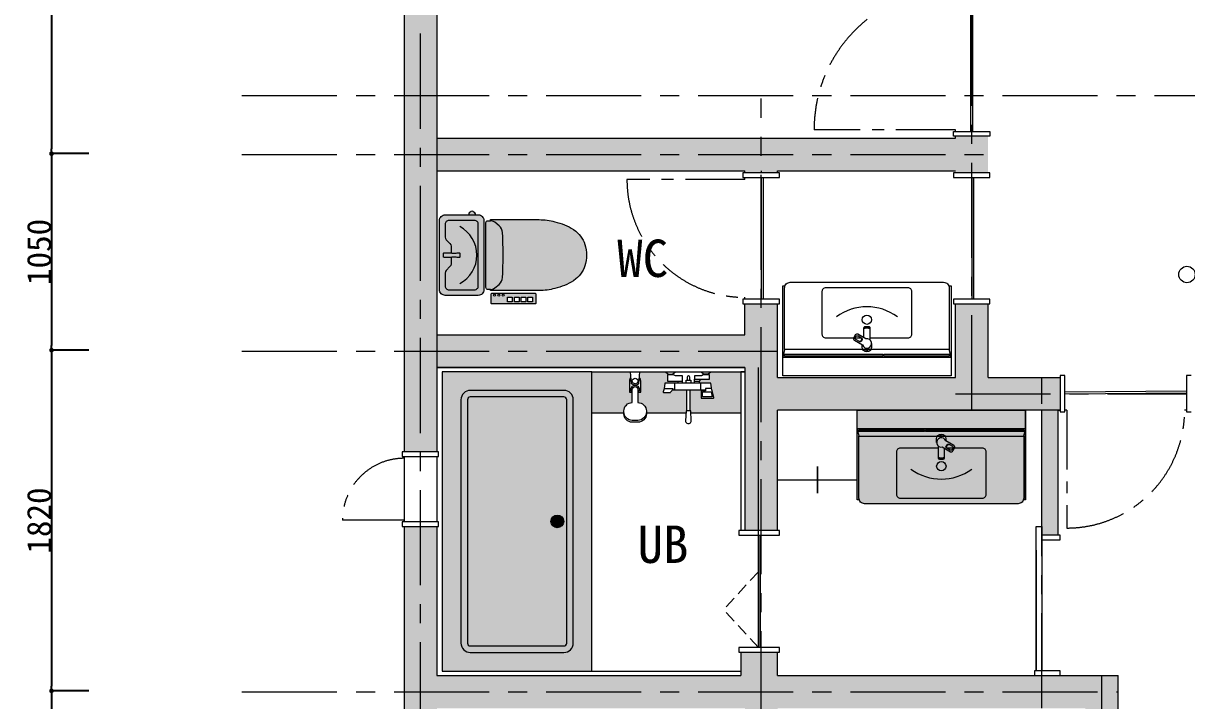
# Model space of a CAD drawing. Header units: millimetres. Extents: x -63086 to 144078, y -129912 to 13382.
# Drawn here: x 119926 to 126143, y -18806 to -15187 of the extents above; entities that cross this region are included whole.
import ezdxf

# ---------------------------------------------------------------- set-up
doc = ezdxf.new("R2010")
doc.units = ezdxf.units.MM
doc.linetypes.add('CENTERX2', pattern=[101.6, 63.5, -12.7, 12.7, -12.7])
doc.linetypes.add('HIDDEN', pattern=[9.525, 6.35, -3.175])
doc.layers.get('0').update_dxf_attribs({"lineweight": 0})
for name, color, linetype, lineweight in [('001壁芯', 7, 'CENTERX2', 0), ('002寸法', 7, 'Continuous', 0), ('003壁', 7, 'Continuous', 9), ('004建具', 7, 'Continuous', 9), ('096ユニットバス', 7, 'Continuous', 0), ('097家具', 7, 'Continuous', 0), ('098階段', 7, 'Continuous', 9), ('95洗面', 7, 'Continuous', 5)]:
    doc.layers.add(name, color=color, linetype=linetype, lineweight=lineweight)
doc.layers.add('文字', color=7, linetype='Continuous')
doc.styles.get("Standard").update_dxf_attribs({"font": 'MS Mincho.ttf'})
doc.styles.add('小岩', font='MS Mincho.ttf', dxfattribs={"height": 150})
doc.dimstyles.new('寸法', dxfattribs={"dimtxt": 70, "dimasz": 25, "dimexe": 1.5, "dimexo": 200, "dimtad": 1, "dimdec": 0, "dimtxsty": 'Standard', "dimblk": 'DOT', "dimcen": 2.5, "dimadec": 0, "dimazin": 0, "dimtfac": 1, "dimtdec": 0, "dimtmove": 0, "dimatfit": 3, "dimfxl": 200, "dimfxlon": 1, "dimarcsym": 0})

# ---------------------------------------------------------------- blocks, each defined once
blk = doc.blocks.new('*U33')
at = {"color": 0, "linetype": 'ByBlock', "lineweight": -2}
for points in [[(30, 215), (207.2, 215, -0.414214), (237.2, 185), (237.2, -185, -0.414214), (207.2, -215), (30, -215, -0.414214), (0, -185), (0, 185, -0.414214)], [(340.2, 0), (337.9, 97.3), (336.8, 120, 0.211916), (318.5, 156.2), (294.8, 175.6, 0.125119), (281.4, 181.9), (272.5, 183.6), (272.5, 189.5), (533, 189.5, -0.07041), (616.3, 177.7, -0.083469), (715.8, 137.3), (727.9, 127.6, -0.167569), (780.5, 45.1), (782.9, 28.8, -0.072319), (782.9, -28.8), (780.5, -45.1, -0.167569), (727.9, -127.6), (715.8, -137.3, -0.083469), (616.3, -177.7, -0.07041), (533, -189.5), (272.5, -189.5), (272.5, -183.6), (281.4, -181.9, 0.125119), (294.8, -175.6), (318.5, -156.2, 0.211916), (336.8, -120), (337.9, -97.3)], [(88.7, 11.2), (93.7, 12.4), (104.3, 12.4, -0.414214), (109.3, 7.4), (109.3, -7.4, -0.414214), (104.3, -12.4), (93.7, -12.4), (88.7, -11.2), (66.4, -11.2, -0.069336), (65.2, -11.9), (25.3, -11.9, -0.414214), (20.5, -7.1), (20.5, 7.1, -0.414214), (25.3, 11.9), (65.2, 11.9, -0.069336), (66.4, 11.2)]]:
    blk.add_lwpolyline(points, format="xyb", close=True, dxfattribs=at)
for points in [[(191.4, 215), (191.4, 220.3, 0.228779), (183.2, 229.4, 0.253275), (173.6, 234.8, 0.253275), (163.9, 229.4, 0.228779), (155.8, 220.3), (155.8, 215)], [(61.5, -11.9), (61.5, -47.2, -0.196533), (55.8, -61.2), (35.7, -81.6, 0.196533), (30, -95.6), (30, -165, 0.414214), (50, -185), (187.2, -185, 0.414214), (207.2, -165), (207.2, 165, 0.414214), (187.2, 185), (50, 185, 0.414214), (30, 165), (30, 95.6, 0.196533), (35.7, 81.6), (55.8, 61.2, -0.196533), (61.5, 47.2), (61.5, 11.9)], [(108.4, -152.2, 0.60107), (108.4, 152.2)], [(272.5, -183.6), (257.9, -183.6, -0.414214), (247.9, -173.6), (247.9, 173.6, -0.414214), (257.9, 183.6), (272.5, 183.6)]]:
    blk.add_lwpolyline(points, format="xyb", dxfattribs=at)
blk.add_lwpolyline([(509.3, -261.1), (281, -261.1, -0.414214), (276, -256.1), (276, -208.7, -0.414214), (281, -203.7), (509.3, -203.7, -0.414214), (514.3, -208.7), (514.3, -256.1, -0.414214)], format="xyb", close=True)
for points in [[(363.1, -224.4), (388.1, -224.4), (388.1, -249.8), (363.1, -249.8)], [(399.9, -224.4), (424.9, -224.4), (424.9, -249.8), (399.9, -249.8)], [(436.1, -224.4), (461.1, -224.4), (461.1, -249.8), (436.1, -249.8)], [(471.5, -224.4), (496.5, -224.4), (496.5, -249.8), (471.5, -249.8)]]:
    blk.add_lwpolyline(points, close=True, dxfattribs=at)
for centre in [(294, -214.2), (317, -214.2), (339.9, -214.2)]:
    blk.add_circle(centre, 5.07, dxfattribs=at)
blk = doc.blocks.new('浴槽（CAD素材.com）d258ce55')
at = {"color": 0, "linetype": 'ByBlock', "lineweight": -2}
blk.add_lwpolyline([(800, 1600), (0, 1600), (0, 0), (800, 0)], close=True, dxfattribs=at)
for points in [[(650, 1500), (150, 1500, 0.414214), (100, 1450), (100, 150, 0.414214), (150, 100), (650, 100, 0.414214), (700, 150), (700, 1450, 0.414214)], [(650, 1465), (150, 1465, 0.414214), (135, 1450), (135, 150, 0.414214), (150, 135), (650, 135, 0.414214), (665, 150), (665, 1450, 0.414214)]]:
    blk.add_lwpolyline(points, format="xyb", close=True, dxfattribs=at)
blk.add_circle((615, 800), 34, dxfattribs=at)
blk = doc.blocks.new('シャワー4（CAD素材.com）')
at = {"color": 0, "linetype": 'ByBlock', "lineweight": -2}
for points in [[(-20, -65), (-25, 0)], [(20, -65), (25, 0)]]:
    blk.add_lwpolyline(points, dxfattribs=at)
for points in [[(-30, -50), (-30, -110), (-19.4, -110), (-19.4, -107.3, -1.816187), (19.4, -107.3), (19.4, -110), (30, -110), (30, -50)], [(-20, -65, 0.247864), (20, -65)], [(59.9, -217.5, -0.013897), (60, -220), (60, -225, -0.414214), (15, -270), (-15, -270, -0.414214), (-60, -225), (-60, -220, -0.013897), (-59.9, -217.5, -0.013897)]]:
    blk.add_lwpolyline(points, format="xyb", dxfattribs=at)
blk.add_lwpolyline([(-60, -215), (-60, -210, -0.414214), (-15, -165), (-15, -95, -1), (15, -95), (15, -165, -0.414214), (60, -210), (60, -215, -0.414214), (15, -260), (-15, -260, -0.414214)], format="xyb", close=True, dxfattribs=at)
blk.add_circle((0, -50), 15, dxfattribs=at)
for start, end in [(139.07103, 180), (0, 40.92897)]:
    blk.add_arc((0, -50), 30, start, end, dxfattribs=at)
blk = doc.blocks.new('シャワー10（CAD素材.com）')
at = {"color": 0, "linetype": 'ByBlock', "lineweight": -2}
blk.add_line((91.8, -99.2), (-86.8, -99.2), dxfattribs=at)
for points in [[(-120, 0), (-120, -2.5), (-105.7, -12.5), (-84.3, -12.5)], [(-70, 0), (-70, -2.5), (-84.3, -12.5)], [(70, 0), (70, -2.5), (84.3, -12.5)], [(120, 0), (120, -2.5), (105.7, -12.5)], [(-32, -62.2), (-32, -22.1), (-69.6, -22.1), (-79, -16.5), (-111.9, -16.5), (-111.9, -51.3), (-32, -51.3)], [(-105.7, -16.5), (-105.7, -12.5)], [(-84.3, -16.5), (-84.3, -12.5)], [(-57, -51.3), (-57, -62.2)], [(-12.5, -62.2), (-12.5, -45.2), (12.5, -45.2), (12.5, -62.2)], [(-7.5, -30.2), (-7.5, -45.2)], [(33, -40.1), (30.9, -42.2), (30.9, -49.1), (33, -51.3)], [(33, -62.2), (33, -51.3), (58, -51.3), (58, -62.2)], [(58, -40.1), (60.1, -42.2), (60.1, -49.1), (58, -51.3)], [(84.3, -16.5), (84.3, -12.5)], [(105.7, -12.5), (84.3, -12.5)], [(105.7, -16.5), (105.7, -12.5)], [(-75, -62.2), (-75, -99.2)], [(-10, -99.2), (-10, -209.2)], [(10, -209.2), (10, -99.2)], [(67, -99.2), (67, -62.2)]]:
    blk.add_lwpolyline(points, dxfattribs=at)
for points in [[(7.5, -45.2), (7.5, -30.2, 1), (-7.5, -30.2)], [(117.8, -89.9), (91.8, -89.9), (91.8, -103.2), (67.7, -103.2), (67.7, -138.9, 0.414214), (70.7, -141.9), (132, -141.9, 0.476123), (134.9, -138.3), (127, -100.2), (124.3, -98.3), (119, -62.2), (-125.8, -62.2), (-129.8, -91.3), (-134.9, -108.1, 0.503545), (-133, -110.6), (-97.5, -110.6, 0.219806), (-96, -109.9), (-81.3, -92.7, 0.639605), (-82.1, -91.1), (-126, -91.1)], [(12, -209.2), (-12, -209.2), (-15.2, -261.7, 1.052153), (15.2, -261.7), (12, -209.2)]]:
    blk.add_lwpolyline(points, format="xyb", dxfattribs=at)
for points in [[(69.6, -22.1), (33, -22.1), (33, -40.1), (111.9, -40.1), (111.9, -16.5), (79, -16.5)], [(127.1, -134.9), (74.7, -134.9), (74.7, -107.2), (121.3, -107.2)]]:
    blk.add_lwpolyline(points, close=True, dxfattribs=at)
blk = doc.blocks.new('洗面台（CAD素材.com）2')
at = {"color": 0, "linetype": 'ByBlock', "lineweight": -2}
for points in [[(-438.3, 20), (-450, 20), (-450, 500), (450, 500), (450, 20), (438.3, 20)], [(-450, 400), (-440, 360), (440, 360), (450, 400), (-450, 400)], [(62.7, 297.2), (29, 297.2)]]:
    blk.add_lwpolyline(points, dxfattribs=at)
for points in [[(-90, 395), (-90, 385), (-440, 385), (-440, 395)], [(-85, 385), (-85, 395), (440, 395), (440, 385)]]:
    blk.add_lwpolyline(points, close=True, dxfattribs=at)
for points in [[(440, 360), (440, 30, -0.414214), (410, 0), (-410, 0, -0.414214), (-440, 30), (-440, 360)], [(-25.2, 327.4), (-25.2, 346.6, -1), (24.8, 346.6), (24.8, 334.5)], [(31.8, 295.5, -0.414214), (28.8, 306.5), (32.5, 312.8, -0.414214), (43.4, 315.7)], [(-17.5, 297.2), (-220, 297.2, 0.414214), (-240, 277.2), (-240, 50, 0.414214), (-220, 30), (220, 30, 0.414214), (240, 50), (240, 277.2, 0.414214), (220, 297.2), (70.9, 297.2)], [(-17.5, 309.4), (-17.5, 245.3, 0.414214), (-10.5, 238.3), (10.5, 238.3, 0.414214), (17.5, 245.3), (17.5, 295.7)], [(-12.9, 248.8), (-12.9, 247.9, 0.414214), (-9.9, 244.9), (9.9, 244.9, 0.414214), (12.9, 247.9), (12.9, 248.8)], [(-162.6, 183.9, 0.323559), (162.6, 183.9)]]:
    blk.add_lwpolyline(points, format="xyb", dxfattribs=at)
for points in [[(4.9, 303), (48.3, 277.9, 0.414214), (61.9, 281.6), (70.6, 296.5, 0.414214), (66.9, 310.2), (23.5, 335.2, 2.236835)], [(59.1, 306.6, -0.414214), (62, 295.7), (58.4, 289.4, -0.414214), (47.4, 286.5), (28.8, 297.3, -0.414214), (25.8, 308.2), (29.5, 314.5, -0.414214), (40.4, 317.4)]]:
    blk.add_lwpolyline(points, format="xyb", close=True, dxfattribs=at)
for centre, radius in [((-0.2, 361.6), 5), ((0, 200), 25)]:
    blk.add_circle(centre, radius, dxfattribs=at)
blk = doc.blocks.new('_Dot')
at = {"color": 0, "linetype": 'ByBlock', "lineweight": -2}
blk.add_line((-0.5, 0), (-1, 0), dxfattribs=at)
at = {"color": 0, "linetype": 'ByBlock', "const_width": 0.5}
blk.add_lwpolyline([(-0.25, 0, 1), (0.25, 0, 1)], format="xyb", close=True, dxfattribs=at)
blk = doc.blocks.new('*D726')
at = {"layer": '002寸法', "color": 0, "lineweight": -2, "transparency": 16777216}
for p, q in [((120277, -13293.8), (120075.5, -13293.8)), ((120077, -13318.8), (120077, -15858.8)), ((120277, -15883.8), (120075.5, -15883.8))]:
    blk.add_line(p, q, dxfattribs=at)
at = {"layer": 'Defpoints', "color": 0, "transparency": 16777216}
for p in [(121467.8, -13293.8), (120077, -15883.8), (121467.8, -15883.8)]:
    blk.add_point(p, dxfattribs=at)
at = {"layer": '002寸法', "color": 0, "lineweight": -2, "transparency": 16777216, "xscale": 25, "yscale": 25, "zscale": 25}
for p, rotation in [((120077, -13293.8), 90), ((120077, -15883.8), 270)]:
    blk.add_blockref('_Dot', p, dxfattribs=dict(at, rotation=rotation))
at = {"layer": '002寸法', "color": 0, "transparency": 16777216, "insert": (120011.4, -14588.8), "char_height": 130, "attachment_point": 5, "rotation": 90}
blk.add_mtext('2590', dxfattribs=at)
blk = doc.blocks.new('*D727')
at = {"layer": '002寸法', "color": 0, "lineweight": -2, "transparency": 16777216}
for p, q in [((120277, -15883.8), (120075.5, -15883.8)), ((120077, -15908.8), (120077, -16908.8)), ((120277, -16933.8), (120075.5, -16933.8))]:
    blk.add_line(p, q, dxfattribs=at)
at = {"layer": 'Defpoints', "color": 0, "transparency": 16777216}
for p in [(121467.8, -15883.8), (120077, -16933.8), (121467.8, -16933.8)]:
    blk.add_point(p, dxfattribs=at)
at = {"layer": '002寸法', "color": 0, "lineweight": -2, "transparency": 16777216, "xscale": 25, "yscale": 25, "zscale": 25}
for p, rotation in [((120077, -15883.8), 90), ((120077, -16933.8), 270)]:
    blk.add_blockref('_Dot', p, dxfattribs=dict(at, rotation=rotation))
at = {"layer": '002寸法', "color": 0, "transparency": 16777216, "insert": (120011.4, -16408.8), "char_height": 130, "attachment_point": 5, "rotation": 90}
blk.add_mtext('1050', dxfattribs=at)
blk = doc.blocks.new('*D728')
at = {"layer": '002寸法', "color": 0, "lineweight": -2, "transparency": 16777216}
for p, q in [((120277, -16933.8), (120075.5, -16933.8)), ((120077, -16958.8), (120077, -18728.8)), ((120277, -18753.8), (120075.5, -18753.8))]:
    blk.add_line(p, q, dxfattribs=at)
at = {"layer": 'Defpoints', "color": 0, "transparency": 16777216}
for p in [(121467.8, -16933.8), (120077, -18753.8), (121467.8, -18753.8)]:
    blk.add_point(p, dxfattribs=at)
at = {"layer": '002寸法', "color": 0, "lineweight": -2, "transparency": 16777216, "xscale": 25, "yscale": 25, "zscale": 25}
for p, rotation in [((120077, -16933.8), 90), ((120077, -18753.8), 270)]:
    blk.add_blockref('_Dot', p, dxfattribs=dict(at, rotation=rotation))
at = {"layer": '002寸法', "color": 0, "transparency": 16777216, "insert": (120011.4, -17843.8), "char_height": 130, "attachment_point": 5, "rotation": 90}
blk.add_mtext('1820', dxfattribs=at)
blk = doc.blocks.new('*D716')
at = {"layer": '002寸法', "color": 0, "lineweight": -2, "transparency": 16777216}
for p, q in [((120277, -18753.8), (120075.5, -18753.8)), ((120077, -18778.8), (120077, -23278.8)), ((120277, -23303.8), (120075.5, -23303.8))]:
    blk.add_line(p, q, dxfattribs=at)
at = {"layer": 'Defpoints', "color": 0, "transparency": 16777216}
for p in [(121467.8, -18753.8), (120077, -23303.8), (121467.8, -23303.8)]:
    blk.add_point(p, dxfattribs=at)
at = {"layer": '002寸法', "color": 0, "lineweight": -2, "transparency": 16777216, "xscale": 25, "yscale": 25, "zscale": 25}
for p, rotation in [((120077, -18753.8), 90), ((120077, -23303.8), 270)]:
    blk.add_blockref('_Dot', p, dxfattribs=dict(at, rotation=rotation))
at = {"layer": '002寸法', "color": 0, "transparency": 16777216, "insert": (120011.4, -21028.8), "char_height": 130, "attachment_point": 5, "rotation": 90}
blk.add_mtext('4550', dxfattribs=at)
blk = doc.blocks.new('*D733')
at = {"layer": '002寸法', "color": 0, "lineweight": -2, "transparency": 16777216}
for p, q in [((137145.9, -15568.8), (137347.4, -15568.8)), ((137345.9, -15593.8), (137345.9, -18728.8)), ((137145.9, -18753.8), (137347.4, -18753.8))]:
    blk.add_line(p, q, dxfattribs=at)
at = {"layer": 'Defpoints', "color": 0, "transparency": 16777216}
for p in [(136782.6, -15568.8), (124831.3, -18753.8), (137345.9, -18753.8)]:
    blk.add_point(p, dxfattribs=at)
at = {"layer": '002寸法', "color": 0, "lineweight": -2, "transparency": 16777216, "xscale": 25, "yscale": 25, "zscale": 25}
for p, rotation in [((137345.9, -15568.8), 90), ((137345.9, -18753.8), 270)]:
    blk.add_blockref('_Dot', p, dxfattribs=dict(at, rotation=rotation))
at = {"layer": '002寸法', "color": 0, "transparency": 16777216, "insert": (137280.3, -17161.3), "char_height": 130, "attachment_point": 5, "rotation": 90}
blk.add_mtext('3185', dxfattribs=at)

msp = doc.modelspace()

# ---------------------------------------------------------------- hatches: boundary and pattern name
at = {"layer": '003壁', "ltscale": 10, "true_color": 0x939598}
h = msp.add_hatch(color=252, dxfattribs=at)
h.dxf.hatch_style = 1
h.paths.add_polyline_path([(122136.8591, -14991.3144), (121961.8591, -14991.3144), (121961.8591, -17476.3144), (122136.8591, -17476.3144), (122136.8591, -17026.3144)])
h.paths.add_polyline_path([(122136.8591, -17876.3144), (122135.5368, -17876.3144), (121961.8591, -17876.3144), (121961.8591, -19581.3144), (121361.8591, -19581.3144), (121361.8591, -20296.3144), (121361.8591, -22486.3144), (121961.8591, -22486.3144), (121961.8591, -22311.3144), (121951.8591, -22311.3144), (121536.8591, -22311.3144), (121536.8591, -21576.3144), (121961.8591, -21576.3144), (121961.8591, -21401.3144), (121951.8591, -21401.3144), (121536.8591, -21401.3144), (121536.8591, -19756.3144), (121961.8591, -19756.3144), (122136.8591, -19756.3144), (122136.8591, -19571.3144), (122136.8591, -18846.3144), (123781.8591, -18846.3144), (123781.8591, -19581.3144), (123781.8591, -19756.3144), (123956.8591, -19756.3144), (123956.8591, -19571.3144), (123956.8591, -18846.3144), (125601.8591, -18846.3144), (125601.8591, -19581.3144), (125601.8591, -19766.3144), (125601.8591, -19771.3144), (125776.8591, -19771.3144), (125776.8591, -18671.3144), (125456.8591, -18671.3144), (125271.8591, -18671.3144), (123956.8591, -18671.3144), (123956.8591, -18546.3144), (123771.8591, -18546.3144), (123759.6591, -18546.3144), (123759.6591, -18671.3144), (122136.8591, -18671.3144)])
h = msp.add_hatch(color=252, dxfattribs=at)
h.dxf.hatch_style = 1
h.paths.add_polyline_path([(128961.8591, -15538.8144), (128959.8757, -15486.3144), (128786.1979, -15486.3144), (128786.8591, -17961.3144), (128961.8591, -17961.3144)])
h.paths.add_polyline_path([(128051.8591, -15538.8144), (128050.5368, -15538.8144), (127876.8591, -15538.8144), (127876.8591, -16028.8144), (127964.3591, -16028.8144), (128051.8591, -16028.8144), (128051.8591, -15931.3144)])
h.paths.add_polyline_path([(128051.8591, -16028.8144), (127964.3591, -16028.8144), (127876.8591, -16028.8144), (127876.8591, -16116.3144), (128051.8591, -16116.3144)])
h.paths.add_polyline_path([(128786.8591, -16028.8144), (128601.8591, -16028.8144), (128601.8591, -16116.3144), (128778.1091, -16116.3144), (128786.8591, -16116.3144)])
h.paths.add_polyline_path([(128786.8591, -15941.3144), (128601.8591, -15941.3144), (128601.8591, -16028.8144), (128786.8591, -16028.8144)])
h.paths.add_polyline_path([(124906.8591, -15801.3144), (122136.8591, -15801.3144), (122136.8591, -15976.3144), (123781.8591, -15976.3144), (123781.8591, -15986.3144), (123956.8591, -15986.3144), (123956.8591, -15976.3144), (124906.8591, -15976.3144)])
h.paths.add_polyline_path([(125081.8591, -15791.3144), (124906.8591, -15791.3144), (124906.8591, -15801.3144), (124906.8591, -15976.3144), (124906.8591, -15986.3144), (125081.8591, -15986.3144)])
h = msp.add_hatch(color=252, dxfattribs=at)
h.dxf.hatch_style = 1
h.paths.add_polyline_path([(123956.8591, -16686.3144), (123781.8591, -16686.3144), (123781.8591, -16851.3144), (122136.8591, -16851.3144), (122136.8591, -17026.3144), (123781.8591, -17026.3144), (123781.8591, -17896.3144), (123956.8591, -17896.3144), (123956.8591, -17253.8144), (125466.8591, -17253.8144), (125466.8591, -17078.8144), (125081.8591, -17078.8144), (125081.8591, -16686.3144), (124906.8591, -16686.3144), (124906.8591, -17078.8144), (123956.8591, -17078.8144)])
h.paths.add_polyline_path([(125456.8591, -17253.8144), (125369.3591, -17253.8144), (125369.3591, -17921.3144), (125456.8591, -17921.3144)])
at = {"layer": '097家具', "ltscale": 10, "true_color": 0x868788, "transparency": 33554587}
h = msp.add_hatch(color=252, dxfattribs=at)
h.dxf.hatch_style = 1
h.paths.add_polyline_path([(122878.3791, -16298.2354), (122866.1889, -16288.5593, 0.083469128), (122766.6986, -16248.1147, 0.070410132), (122683.4528, -16236.3336), (122422.9196, -16236.3336), (122422.9196, -16242.2684), (122431.7924, -16243.9573, -0.125118728), (122445.1857, -16250.2144), (122468.9211, -16269.6448, -0.211916042), (122487.1878, -16305.8605), (122488.31, -16328.5135), (122490.6168, -16425.8334), (122488.31, -16523.1534), (122487.1878, -16545.8064, -0.211916042), (122468.9211, -16582.0221), (122445.1857, -16601.4524, -0.125118728), (122431.7924, -16607.7095), (122422.9196, -16609.3985), (122422.9196, -16615.3333), (122683.4528, -16615.3333, 0.070410132), (122766.6986, -16603.5522, 0.083469128), (122866.1889, -16563.1076), (122878.3791, -16553.4315, 0.167569124), (122930.9731, -16470.9826), (122933.3535, -16454.6104, 0.072318709), (122933.3535, -16397.0565), (122930.9731, -16380.6843, 0.167569124)])
h.paths.add_polyline_path([(122490.6168, -16425.8334), (122488.31, -16328.5135), (122487.1878, -16305.8605, 0.211916042), (122468.9211, -16269.6448), (122445.1857, -16250.2144, 0.125118728), (122431.7924, -16243.9573), (122422.9196, -16242.2684), (122408.3668, -16242.2684, 0.414213562), (122398.3668, -16252.2684), (122398.3668, -16599.3985, 0.414213562), (122408.3668, -16609.3985), (122422.9196, -16609.3985), (122431.7924, -16607.7095, 0.125118728), (122445.1857, -16601.4524), (122468.9211, -16582.0221, 0.211916042), (122487.1878, -16545.8064), (122488.31, -16523.1534)])
h.paths.add_polyline_path([(122357.6673, -16210.8334), (122180.4346, -16210.8334, 0.414213562), (122150.4346, -16240.8334), (122150.4346, -16610.8334, 0.414213562), (122180.4346, -16640.8334), (122357.6673, -16640.8334, 0.414213562), (122387.6673, -16610.8334), (122387.6673, -16240.8334, 0.414213562)])
h.paths.add_polyline_path([(122357.6673, -16260.8334), (122357.6673, -16590.8334, -0.414213562), (122337.6673, -16610.8334), (122200.4346, -16610.8334, -0.414213562), (122180.4346, -16590.8334), (122180.4346, -16521.4346, -0.19653343), (122186.1636, -16507.4226), (122206.2168, -16486.9987, 0.19653343), (122211.9458, -16472.9867), (122211.9458, -16437.7782), (122175.7357, -16437.7782, -0.414213562), (122170.9305, -16432.9729), (122170.9305, -16418.6939, -0.414213562), (122175.7357, -16413.8887), (122211.9458, -16413.8887), (122211.9458, -16378.6802, 0.19653343), (122206.2168, -16364.6682), (122186.1636, -16344.2443, -0.19653343), (122180.4346, -16330.2322), (122180.4346, -16260.8334, -0.414213562), (122200.4346, -16240.8334), (122337.6673, -16240.8334, -0.414213562)], flags=16)
h.paths.add_polyline_path([(122357.6673, -16260.8334, 0.414213562), (122337.6673, -16240.8334), (122200.4346, -16240.8334, 0.414213562), (122180.4346, -16260.8334), (122180.4346, -16330.2322, 0.19653343), (122186.1636, -16344.2443), (122206.2168, -16364.6682, -0.19653343), (122211.9458, -16378.6802), (122211.9458, -16413.8887), (122215.6376, -16413.8887, -0.069335621), (122216.7904, -16414.6474), (122239.0967, -16414.6474), (122244.0967, -16413.4046), (122254.7133, -16413.4046, -0.414213562), (122259.7133, -16418.4046), (122259.7133, -16433.2623, -0.414213562), (122254.7133, -16438.2623), (122244.0967, -16438.2623), (122239.0967, -16437.0194), (122216.7904, -16437.0194, -0.069335621), (122215.6376, -16437.7782), (122211.9458, -16437.7782), (122211.9458, -16472.9867, -0.19653343), (122206.2168, -16486.9987), (122186.1636, -16507.4226, 0.19653343), (122180.4346, -16521.4346), (122180.4346, -16590.8334, 0.414213562), (122200.4346, -16610.8334), (122337.6673, -16610.8334, 0.414213562), (122357.6673, -16590.8334)], flags=0)
h.paths.add_polyline_path([(122254.7133, -16413.4046), (122244.0967, -16413.4046), (122239.0967, -16414.6474), (122216.7904, -16414.6474, 0.069335621), (122215.6376, -16413.8887), (122175.7357, -16413.8887, 0.414213562), (122170.9305, -16418.6939), (122170.9305, -16432.9729, 0.414213562), (122175.7357, -16437.7782), (122215.6376, -16437.7782, 0.069335621), (122216.7904, -16437.0194), (122239.0967, -16437.0194), (122244.0967, -16438.2623), (122254.7133, -16438.2623, 0.414213562), (122259.7133, -16433.2623), (122259.7133, -16418.4046, 0.414213562)], flags=0)
h.paths.add_polyline_path([(122341.7881, -16205.5655, 0.228778987), (122333.6534, -16196.4224, 0.253274729), (122324.0182, -16191.0036, 0.253274729), (122314.383, -16196.4224, 0.228778987), (122306.2482, -16205.5655), (122306.2482, -16210.8334), (122341.7881, -16210.8334)])
h = msp.add_hatch(color=252, dxfattribs=at)
h.dxf.hatch_style = 1
h.paths.add_polyline_path([(122357.6673, -16260.8334, 0.414213562), (122337.6673, -16240.8334), (122200.4346, -16240.8334, 0.414213562), (122180.4346, -16260.8334), (122180.4346, -16330.2322, 0.19653343), (122186.1636, -16344.2443), (122206.2168, -16364.6682, -0.19653343), (122211.9458, -16378.6802), (122211.9458, -16413.8887), (122215.6376, -16413.8887, -0.069335621), (122216.7904, -16414.6474), (122239.0967, -16414.6474), (122244.0967, -16413.4046), (122254.7133, -16413.4046, -0.414213562), (122259.7133, -16418.4046), (122259.7133, -16433.2623, -0.414213562), (122254.7133, -16438.2623), (122244.0967, -16438.2623), (122239.0967, -16437.0194), (122216.7904, -16437.0194, -0.069335621), (122215.6376, -16437.7782), (122211.9458, -16437.7782), (122211.9458, -16472.9867, -0.19653343), (122206.2168, -16486.9987), (122186.1636, -16507.4226, 0.19653343), (122180.4346, -16521.4346), (122180.4346, -16590.8334, 0.414213562), (122200.4346, -16610.8334), (122337.6673, -16610.8334, 0.414213562), (122357.6673, -16590.8334)])
h.paths.add_polyline_path([(122259.7133, -16418.4046, 0.414213562), (122254.7133, -16413.4046), (122244.0967, -16413.4046), (122239.0967, -16414.6474), (122216.7904, -16414.6474, 0.069335621), (122215.6376, -16413.8887), (122175.7357, -16413.8887, 0.414213562), (122170.9305, -16418.6939), (122170.9305, -16432.9729, 0.414213562), (122175.7357, -16437.7782), (122215.6376, -16437.7782, 0.069335621), (122216.7904, -16437.0194), (122239.0967, -16437.0194), (122244.0967, -16438.2623), (122254.7133, -16438.2623, 0.414213562), (122259.7133, -16433.2623)])
h.paths.add_polyline_path([(122664.6906, -16634.5096, 0.414213562), (122659.6906, -16629.5096), (122431.4759, -16629.5096, 0.414213562), (122426.4759, -16634.5096), (122426.4759, -16681.9829, 0.414213562), (122431.4759, -16686.9829), (122659.6906, -16686.9829, 0.414213562), (122664.6906, -16681.9829)])
h.paths.add_polyline_path([(122611.5178, -16650.2304), (122611.5178, -16675.6527), (122586.5178, -16675.6527), (122586.5178, -16650.2304)], flags=16)
h.paths.add_polyline_path([(122621.909, -16650.2304), (122646.909, -16650.2304), (122646.909, -16675.6527), (122621.909, -16675.6527)], flags=16)
h.paths.add_polyline_path([(122575.3303, -16650.2304), (122575.3303, -16675.6527), (122550.3303, -16675.6527), (122550.3303, -16650.2304)], flags=16)
h.paths.add_polyline_path([(122538.4849, -16650.2304), (122538.4849, -16675.6527), (122513.4849, -16675.6527), (122513.4849, -16650.2304)], flags=16)
h.paths.add_polyline_path([(122485.2615, -16640.0424, -1), (122495.4097, -16640.0424, -1)], flags=16)
h.paths.add_polyline_path([(122462.3177, -16640.0424, -1), (122472.4659, -16640.0424, -1)], flags=16)
h.paths.add_polyline_path([(122439.3741, -16640.0424, -1), (122449.5223, -16640.0424, -1)], flags=16)
h = msp.add_hatch(color=252, dxfattribs=at)
h.dxf.hatch_style = 1
h.paths.add_polyline_path([(123759.6591, -17048.5466), (123600.4931, -17048.5466), (123600.4931, -17051.0236), (123586.1514, -17061.0143), (123586.1514, -17065.0426), (123592.3898, -17065.0426), (123592.3898, -17088.605), (123538.4931, -17088.605), (123540.5661, -17090.7482), (123540.5661, -17097.6548), (123538.4931, -17099.7979), (123538.4931, -17110.7525), (123599.4851, -17110.7525), (123604.8351, -17146.826), (123607.4572, -17148.7773), (123615.4293, -17186.8022, -0.476123411), (123612.4931, -17190.4178), (123551.1873, -17190.4178, -0.414213562), (123548.1873, -17187.4178), (123548.1873, -17151.7438), (123572.3404, -17151.7438), (123572.3404, -17147.7525), (123490.4931, -17147.7525), (123490.4931, -17257.7525), (123492.4931, -17257.7525), (123493.0984, -17267.6651), (123759.6591, -17267.6651)])
h.paths.add_polyline_path([(123470.4931, -17147.7525), (123393.6661, -17147.7525), (123384.5298, -17158.4828, -0.219806206), (123383.007, -17159.1863), (123347.4931, -17159.1863, -0.503545476), (123345.5796, -17156.6045), (123350.6651, -17139.8758), (123354.6543, -17110.7525), (123423.4931, -17110.7525), (123423.4931, -17099.7979), (123368.5964, -17099.7979), (123368.5964, -17065.0426), (123374.8348, -17065.0426), (123374.8348, -17061.0143), (123360.4931, -17051.0236), (123360.4931, -17048.5466), (123220.4931, -17048.5466), (123218.1588, -17078.8929, -0.180509431), (123225.4931, -17098.5466), (123225.4931, -17158.5466), (123214.9287, -17158.5466), (123214.9287, -17155.8453, 1.816187368), (123176.0575, -17155.8453), (123176.0575, -17158.5466), (123165.4931, -17158.5466), (123165.4931, -17098.5466, -0.180509431), (123172.8274, -17078.8929), (123170.4931, -17048.5466), (123066.2825, -17048.5466), (122964.8859, -17048.5466), (122964.8859, -17267.6651), (123135.5017, -17267.6651, -0.008998529), (123135.5626, -17266.0466, -0.013896938), (123135.4931, -17263.5466), (123135.4931, -17258.5466, -0.414213562), (123180.4931, -17213.5466), (123180.4931, -17143.5466, -1), (123210.4931, -17143.5466), (123210.4931, -17213.5466, -0.414213562), (123255.4931, -17258.5466), (123255.4931, -17263.5466, -0.013896938), (123255.4236, -17266.0466, -0.008998529), (123255.4845, -17267.6651), (123467.8877, -17267.6651), (123468.4931, -17257.7525), (123470.4931, -17257.7525)])
h.paths.add_polyline_path([(122964.8859, -17048.5466), (122164.8859, -17048.5466), (122164.8859, -18648.5466), (122964.8859, -18648.5466)])
h.paths.add_polyline_path([(122814.8859, -17148.5466, -0.414213562), (122864.8859, -17198.5466), (122864.8859, -18498.5466, -0.414213562), (122814.8859, -18548.5466), (122314.8859, -18548.5466, -0.414213562), (122264.8859, -18498.5466), (122264.8859, -17198.5466, -0.414213562), (122314.8859, -17148.5466)], flags=16)
h.paths.add_polyline_path([(122814.8859, -17183.5466, -0.414213562), (122829.8859, -17198.5466), (122829.8859, -18498.5466, -0.414213562), (122814.8859, -18513.5466), (122314.8859, -18513.5466, -0.414213562), (122299.8859, -18498.5466), (122299.8859, -17198.5466, -0.414213562), (122314.8859, -17183.5466)], flags=0)
h.paths.add_polyline_path([(122813.8859, -17848.5466, -1), (122745.8859, -17848.5466, -1)], flags=0)
h.paths.add_polyline_path([(122814.8859, -17148.5466), (122314.8859, -17148.5466, 0.414213562), (122264.8859, -17198.5466), (122264.8859, -18498.5466, 0.414213562), (122314.8859, -18548.5466), (122814.8859, -18548.5466, 0.414213562), (122864.8859, -18498.5466), (122864.8859, -17198.5466, 0.414213562)], flags=0)
h.paths.add_polyline_path([(122829.8859, -17198.5466, 0.414213562), (122814.8859, -17183.5466), (122314.8859, -17183.5466, 0.414213562), (122299.8859, -17198.5466), (122299.8859, -18498.5466, 0.414213562), (122314.8859, -18513.5466), (122814.8859, -18513.5466, 0.414213562), (122829.8859, -18498.5466)], flags=0)
h.paths.add_polyline_path([(122745.8859, -17848.5466, 1), (122813.8859, -17848.5466, 1)], flags=0)
h = msp.add_hatch(color=252, dxfattribs=at)
h.dxf.hatch_style = 1
h.paths.add_polyline_path([(122829.8859, -17198.5466, 0.414213562), (122814.8859, -17183.5466), (122314.8859, -17183.5466, 0.414213562), (122299.8859, -17198.5466), (122299.8859, -18498.5466, 0.414213562), (122314.8859, -18513.5466), (122814.8859, -18513.5466, 0.414213562), (122829.8859, -18498.5466)], flags=16)
h.paths.add_polyline_path([(122813.8859, -17848.5466, -1), (122745.8859, -17848.5466, -1)], flags=0)
h.paths.add_polyline_path([(122814.8859, -17148.5466), (122314.8859, -17148.5466, 0.414213562), (122264.8859, -17198.5466), (122264.8859, -18498.5466, 0.414213562), (122314.8859, -18548.5466), (122814.8859, -18548.5466, 0.414213562), (122864.8859, -18498.5466), (122864.8859, -17198.5466, 0.414213562)])
h.paths.add_polyline_path([(122829.8859, -17198.5466), (122829.8859, -18498.5466, -0.414213562), (122814.8859, -18513.5466), (122314.8859, -18513.5466, -0.414213562), (122299.8859, -18498.5466), (122299.8859, -17198.5466, -0.414213562), (122314.8859, -17183.5466), (122814.8859, -17183.5466, -0.414213562)], flags=0)
h.paths.add_polyline_path([(122745.8859, -17848.5466, 1), (122813.8859, -17848.5466, 1)], flags=0)
h = msp.add_hatch(color=252, dxfattribs=at)
h.dxf.hatch_style = 1
h.paths.add_polyline_path([(122829.8859, -17198.5466, 0.414213562), (122814.8859, -17183.5466), (122314.8859, -17183.5466, 0.414213562), (122299.8859, -17198.5466), (122299.8859, -18498.5466, 0.414213562), (122314.8859, -18513.5466), (122814.8859, -18513.5466, 0.414213562), (122829.8859, -18498.5466)])
h.paths.add_polyline_path([(122813.8859, -17848.5466, -1), (122745.8859, -17848.5466, -1)], flags=16)
h.paths.add_polyline_path([(122813.8859, -17848.5466, 1), (122745.8859, -17848.5466, 1)], flags=0)
h = msp.add_hatch(color=252, dxfattribs=at)
h.dxf.hatch_style = 1
h.paths.add_polyline_path([(125281.8591, -17253.8144), (124381.8591, -17253.8144), (124381.8591, -17353.8144), (125281.8591, -17353.8144)])
h.paths.add_polyline_path([(125071.8591, -17476.6626, 0.414213562), (125051.8591, -17456.6626), (124902.7835, -17456.6626), (124893.7949, -17472.2312, -0.414213562), (124880.1347, -17475.8915), (124849.3591, -17458.1232), (124849.3591, -17508.5286, -0.414213562), (124842.3591, -17515.5286), (124821.3591, -17515.5286, -0.414213562), (124814.3591, -17508.5286), (124814.3591, -17456.6626), (124611.8591, -17456.6626, 0.414213562), (124591.8591, -17476.6626), (124591.8591, -17703.8144, 0.414213562), (124611.8591, -17723.8144), (125051.8591, -17723.8144, 0.414213562), (125071.8591, -17703.8144)], flags=17)
h.paths.add_polyline_path([(124856.8591, -17553.8144, -1), (124806.8591, -17553.8144, -1)], flags=16)
h.paths.add_polyline_path([(125271.8591, -17393.8144), (124852.7141, -17393.8144, -0.142514889), (124856.6161, -17407.2261), (124856.6161, -17419.2897), (124898.7643, -17443.624, -0.393737004), (124902.7549, -17456.6626), (125051.8591, -17456.6626, -0.414213562), (125071.8591, -17476.6626), (125071.8591, -17703.8144, -0.414213562), (125051.8591, -17723.8144), (124611.8591, -17723.8144, -0.414213562), (124591.8591, -17703.8144), (124591.8591, -17476.6626, -0.414213562), (124611.8591, -17456.6626), (124814.3591, -17456.6626), (124814.3591, -17444.4561, -0.205031667), (124806.6161, -17426.3676), (124806.6161, -17407.2261, -0.142514889), (124810.5181, -17393.8144), (124391.8591, -17393.8144), (124391.8591, -17723.8144, 0.414213562), (124421.8591, -17753.8144), (125241.8591, -17753.8144, 0.414213562), (125271.8591, -17723.8144)])
h.paths.add_polyline_path([(125281.8591, -17353.8144), (124381.8591, -17353.8144), (124391.8591, -17393.8144), (124810.5181, -17393.8144, -0.549260012), (124852.7141, -17393.8144), (125271.8591, -17393.8144)])
h.paths.add_polyline_path([(124746.8591, -17368.8144), (124746.8591, -17358.8144), (125271.8591, -17358.8144), (125271.8591, -17368.8144)], flags=16)
h.paths.add_polyline_path([(124741.8591, -17368.8144), (124391.8591, -17368.8144), (124391.8591, -17358.8144), (124741.8591, -17358.8144)], flags=16)
h.paths.add_polyline_path([(125271.8591, -17358.8144), (124746.8591, -17358.8144), (124746.8591, -17368.8144), (125271.8591, -17368.8144)], flags=0)
h.paths.add_polyline_path([(124741.8591, -17358.8144), (124391.8591, -17358.8144), (124391.8591, -17368.8144), (124741.8591, -17368.8144)], flags=0)
h.paths.add_polyline_path([(124806.8591, -17553.8144, 1), (124856.8591, -17553.8144, 1)], flags=0)
h.paths.add_polyline_path([(124849.3591, -17458.1232), (124836.7392, -17450.8371, -0.246907732), (124814.3591, -17444.4561), (124814.3591, -17508.5286, 0.414213562), (124821.3591, -17515.5286), (124842.3591, -17515.5286, 0.414213562), (124849.3591, -17508.5286)], flags=17)
h.paths.add_polyline_path([(124855.3688, -17418.5696, 2.236834594), (124836.7392, -17450.8371), (124880.1347, -17475.8915, 0.414213562), (124893.7949, -17472.2312), (124902.4246, -17457.2843, 0.414213562), (124898.7643, -17443.624)], flags=17)
h.paths.add_polyline_path([(124872.2539, -17436.4011), (124890.9342, -17447.1862, -0.414213562), (124893.8624, -17458.1144), (124890.2328, -17464.4011, -0.414213562), (124879.3046, -17467.3293), (124860.6242, -17456.5442, -0.414213562), (124857.696, -17445.616), (124861.3257, -17439.3293, -0.414213562)], flags=16)
h.paths.add_polyline_path([(124810.5181, -17393.8144), (124826.8751, -17393.8144, -0.0809913), (124826.6161, -17392.2261, -1), (124836.6161, -17392.2261, -0.0809913), (124836.3572, -17393.8144), (124852.7141, -17393.8144, 0.549260012)], flags=17)
h.paths.add_polyline_path([(124826.6161, -17392.2261, 0.0809913), (124826.8751, -17393.8144), (124836.3572, -17393.8144, 0.0809913), (124836.6161, -17392.2261, 1)], flags=16)
h.paths.add_polyline_path([(124836.3572, -17393.8144), (124826.8751, -17393.8144, 0.719613339)], flags=16)
h.paths.add_polyline_path([(124852.7141, -17393.8144), (124836.3572, -17393.8144, -0.719613339), (124826.8751, -17393.8144), (124810.5181, -17393.8144, 0.142514889), (124806.6161, -17407.2261), (124806.6161, -17426.3676, -0.852760605), (124855.3688, -17418.5696), (124856.6161, -17419.2897), (124856.6161, -17407.2261, 0.142514889)], flags=17)
h.paths.add_polyline_path([(124890.9342, -17447.1862), (124875.2458, -17438.1285, 0.414213562), (124864.3176, -17441.0567), (124860.688, -17447.3434, 0.323349114), (124861.6407, -17456.6626), (124894.5175, -17456.6626, 0.356937873)], flags=0)
h = msp.add_hatch(color=252, dxfattribs=at)
h.dxf.hatch_style = 1
h.paths.add_polyline_path([(124864.3176, -17441.0567, -0.414213562), (124875.2458, -17438.1285), (124872.2539, -17436.4011, 0.414213562), (124861.3257, -17439.3293), (124857.696, -17445.616, 0.414213562), (124860.6242, -17456.5442), (124860.8292, -17456.6626), (124861.6407, -17456.6626, -0.323349114), (124860.688, -17447.3434)])
h.paths.add_polyline_path([(124875.2458, -17438.1285, 0.414213562), (124864.3176, -17441.0567), (124860.688, -17447.3434, 0.323349114), (124861.6407, -17456.6626), (124894.5175, -17456.6626, 0.356937873), (124890.9342, -17447.1862)])
h.paths.add_polyline_path([(124893.8624, -17458.1144, 0.0498983), (124894.5175, -17456.6626), (124861.6407, -17456.6626, 0.080131931), (124863.6162, -17458.2716), (124879.3046, -17467.3293, 0.414213562), (124890.2328, -17464.4011)])
h.paths.add_polyline_path([(124856.8591, -17553.8144, 1), (124806.8591, -17553.8144, 1)])
h.paths.add_polyline_path([(125271.8591, -17358.8144), (124746.8591, -17358.8144), (124746.8591, -17368.8144), (125271.8591, -17368.8144)])
h.paths.add_polyline_path([(124741.8591, -17358.8144), (124391.8591, -17358.8144), (124391.8591, -17368.8144), (124741.8591, -17368.8144)])
h.paths.add_polyline_path([(124391.8591, -17393.8144), (124381.8591, -17353.8144), (124381.8591, -17733.8144), (124393.5748, -17733.8144, -0.085164233), (124391.8591, -17723.8144)])
h.paths.add_polyline_path([(125281.8591, -17353.8144), (125271.8591, -17393.8144), (125271.8591, -17723.8144, -0.085164233), (125270.1433, -17733.8144), (125281.8591, -17733.8144)])
h = msp.add_hatch(color=252, dxfattribs=at)
h.dxf.hatch_style = 1
h.paths.add_polyline_path([(122813.8859, -17848.5466, 1), (122745.8859, -17848.5466, 1)])

# ---------------------------------------------------------------- linework, layer by layer
at = {"layer": '001壁芯', "ltscale": 8}
for p, q in [((122049.3591, -25504.355), (122049.3591, -11005.8226)), ((124994.3591, -17253.8144), (124994.3591, -11005.8226)), ((121094.4772, -15573.8144), (136893.509, -15573.8144)), ((123869.3591, -19756.3144), (123869.3591, -15588.457)), ((121094.4772, -15888.8144), (125081.8591, -15888.8144)), ((121094.4772, -15888.8144), (125081.8591, -15888.8144)), ((121094.4772, -16938.8144), (123956.8591, -16938.8144)), ((121094.4772, -16938.8144), (123956.8591, -16938.8144)), ((125369.3591, -18846.3144), (125369.3591, -17078.8144)), ((124906.8591, -17166.3144), (126144.3591, -17166.3144)), ((125689.3591, -25504.355), (125689.3591, -18671.3144)), ((121094.4772, -18758.8144), (125776.8591, -18758.8144)), ((121094.4772, -18758.8144), (125776.8591, -18758.8144))]:
    msp.add_line(p, q, dxfattribs=at)
at = {"layer": '003壁'}
for p, q in [((121961.8591, -14991.3144), (121961.8591, -17476.3144)), ((122136.8591, -14991.3144), (122136.8591, -17476.3144)), ((124906.8591, -15766.3144), (124906.8591, -15756.3144)), ((122136.8591, -15801.3144), (124906.8591, -15801.3144)), ((122136.8591, -15976.3144), (123781.8591, -15976.3144)), ((123781.8591, -15986.3144), (123781.8591, -15976.3144)), ((123956.8591, -15986.3144), (123956.8591, -15976.3144)), ((123956.8591, -15976.3144), (124906.8591, -15976.3144)), ((123781.8591, -16021.3144), (123781.8591, -16011.3144)), ((123781.8591, -16661.3144), (123781.8591, -16651.3144)), ((123781.8591, -16851.3144), (123781.8591, -16686.3144)), ((123956.8591, -17078.8144), (123956.8591, -16686.3144)), ((124906.8591, -17078.8144), (124906.8591, -16686.3144)), ((125081.8591, -17078.8144), (125081.8591, -16686.3144)), ((123781.8591, -17026.3144), (122136.8591, -17026.3144)), ((123854.1319, -18521.3144), (123854.1319, -17026.3144)), ((125466.8591, -17253.8144), (123956.8591, -17253.8144)), ((123956.8591, -17896.3144), (123956.8591, -17253.8144)), ((125281.8591, -17733.8144), (125281.8591, -17253.8144)), ((125466.8591, -17253.8144), (125456.8591, -17253.8144)), ((125456.8591, -17921.3144), (125456.8591, -17253.8144)), ((125501.8591, -17253.8144), (125491.8591, -17253.8144)), ((126141.8591, -17253.8144), (126131.8591, -17253.8144)), ((121961.8591, -17501.3144), (121961.8591, -17851.3144)), ((122136.8591, -17501.3144), (122136.8591, -17851.3144)), ((121961.8591, -17876.3144), (121961.8591, -19581.3144)), ((122136.8591, -17876.3144), (122136.8591, -18671.3144)), ((123956.8591, -18671.3144), (123956.8591, -18546.3144)), ((122136.8591, -18671.3144), (123759.6591, -18671.3144)), ((123956.8591, -18671.3144), (125281.8591, -18671.3144)), ((125456.8591, -18671.3144), (125776.8591, -18671.3144)), ((125776.8591, -19771.3144), (125776.8591, -18671.3144))]:
    msp.add_line(p, q, dxfattribs=at)
at = {"layer": '003壁', "ltscale": 10}
for p, q in [((124989.3591, -15766.3144), (124989.3591, -14991.3144)), ((124999.3591, -15766.3144), (124999.3591, -14991.3144)), ((123781.8591, -16851.3144), (123781.8591, -16686.3144)), ((122136.8591, -16851.3144), (123781.8591, -16851.3144)), ((122136.8591, -17026.3144), (123781.8591, -17026.3144)), ((123781.8591, -17026.3144), (123781.8591, -17896.3144)), ((125491.8591, -17156.3144), (126141.8591, -17151.3144)), ((125491.8591, -17166.3144), (126141.8591, -17161.3144)), ((125369.3591, -17921.3144), (125369.3591, -17253.8144)), ((123854.1319, -17921.3144), (123854.1319, -18521.3144)), ((123864.1319, -17921.3144), (123864.1319, -18521.3144))]:
    msp.add_line(p, q, dxfattribs=at)
msp.add_circle((126144.3591, -16529.3278), 43.7912, dxfattribs=at)
at = {"layer": '004建具', "linetype": 'CENTERX2', "ltscale": 5}
for p, q in [((124906.8591, -15756.3144), (124151.8591, -15756.3144)), ((123781.8591, -16021.3144), (123151.8591, -16021.3144)), ((123781.8591, -15986.3144), (123771.8591, -15986.3144)), ((123771.8591, -15986.3144), (123771.8591, -16011.3144)), ((123771.8591, -16011.3144), (123781.8591, -16011.3144)), ((123966.8591, -15986.3144), (123781.8591, -15986.3144)), ((123781.8591, -16011.3144), (123956.8591, -16011.3144)), ((123956.8591, -16011.3144), (123966.8591, -16011.3144)), ((123966.8591, -16011.3144), (123966.8591, -15986.3144)), ((124906.8591, -15986.3144), (124896.8591, -15986.3144)), ((124896.8591, -15986.3144), (124896.8591, -16011.3144)), ((124896.8591, -16011.3144), (124906.8591, -16011.3144)), ((125091.8591, -15986.3144), (124906.8591, -15986.3144)), ((124906.8591, -16011.3144), (125081.8591, -16011.3144)), ((125081.8591, -16011.3144), (125091.8591, -16011.3144)), ((125091.8591, -16011.3144), (125091.8591, -15986.3144)), ((123781.8591, -16661.3144), (123771.8591, -16661.3144)), ((123771.8591, -16661.3144), (123771.8591, -16686.3144)), ((123966.8591, -16661.3144), (123781.8591, -16661.3144)), ((123966.8591, -16686.3144), (123966.8591, -16661.3144)), ((124906.8591, -16661.3144), (124896.8591, -16661.3144)), ((124896.8591, -16661.3144), (124896.8591, -16686.3144)), ((125091.8591, -16661.3144), (124906.8591, -16661.3144)), ((125091.8591, -16686.3144), (125091.8591, -16661.3144)), ((123771.8591, -16686.3144), (123781.8591, -16686.3144)), ((123781.8591, -16686.3144), (123956.8591, -16686.3144)), ((123956.8591, -16686.3144), (123966.8591, -16686.3144)), ((124896.8591, -16686.3144), (124906.8591, -16686.3144)), ((124906.8591, -16686.3144), (125081.8591, -16686.3144)), ((125081.8591, -16686.3144), (125091.8591, -16686.3144)), ((125491.8591, -17068.8144), (125466.8591, -17068.8144)), ((125466.8591, -17068.8144), (125466.8591, -17253.8144)), ((125491.8591, -17078.8144), (125491.8591, -17068.8144)), ((125491.8591, -17253.8144), (125491.8591, -17078.8144)), ((126166.8591, -17068.8144), (126141.8591, -17068.8144)), ((126141.8591, -17068.8144), (126141.8591, -17253.8144)), ((125466.8591, -17253.8144), (125466.8591, -17263.8144)), ((125466.8591, -17263.8144), (125491.8591, -17263.8144)), ((125491.8591, -17263.8144), (125491.8591, -17253.8144)), ((125501.8591, -17253.8144), (125501.8591, -17883.8144)), ((126141.8591, -17253.8144), (126141.8591, -17263.8144)), ((126141.8591, -17263.8144), (126166.8591, -17263.8144)), ((121960.5368, -17476.3144), (121950.5368, -17476.3144)), ((121950.5368, -17476.3144), (121950.5368, -17501.3144)), ((121950.5368, -17501.3144), (121960.5368, -17501.3144)), ((122145.5368, -17476.3144), (121960.5368, -17476.3144)), ((121960.5368, -17501.3144), (122135.5368, -17501.3144)), ((122135.5368, -17501.3144), (122145.5368, -17501.3144)), ((122145.5368, -17501.3144), (122145.5368, -17476.3144)), ((121960.5368, -17851.3144), (121950.5368, -17851.3144)), ((121950.5368, -17851.3144), (121950.5368, -17876.3144)), ((121950.5368, -17876.3144), (121960.5368, -17876.3144)), ((122145.5368, -17851.3144), (121960.5368, -17851.3144)), ((121960.5368, -17876.3144), (122135.5368, -17876.3144)), ((122135.5368, -17876.3144), (122145.5368, -17876.3144)), ((122145.5368, -17876.3144), (122145.5368, -17851.3144)), ((123966.8591, -17896.3144), (123781.8591, -17896.3144)), ((123966.8591, -17921.3144), (123966.8591, -17896.3144)), ((123771.8591, -17921.3144), (123781.8591, -17921.3144)), ((123781.8591, -17921.3144), (123956.8591, -17921.3144)), ((123956.8591, -17921.3144), (123966.8591, -17921.3144)), ((125466.8591, -17921.3144), (125369.3591, -17921.3144)), ((125369.3591, -17946.3144), (125456.8591, -17946.3144)), ((125456.8591, -17946.3144), (125466.8591, -17946.3144)), ((125466.8591, -17946.3144), (125466.8591, -17921.3144)), ((123966.8591, -18521.3144), (123781.8591, -18521.3144)), ((123966.8591, -18546.3144), (123966.8591, -18521.3144)), ((123771.8591, -18546.3144), (123781.8591, -18546.3144)), ((123781.8591, -18546.3144), (123956.8591, -18546.3144)), ((123956.8591, -18546.3144), (123966.8591, -18546.3144)), ((125466.8591, -18646.3144), (125329.3591, -18646.3144)), ((125466.8591, -18671.3144), (125466.8591, -18646.3144)), ((125271.8591, -18671.3144), (125281.8591, -18671.3144)), ((125281.8591, -18671.3144), (125456.8591, -18671.3144)), ((125456.8591, -18671.3144), (125466.8591, -18671.3144))]:
    msp.add_line(p, q, dxfattribs=at)
at = {"layer": '004建具'}
for p, q in [((124896.8591, -15791.3144), (124896.8591, -15766.3144)), ((124896.8591, -15766.3144), (125081.8591, -15766.3144)), ((124906.8591, -15766.3144), (124906.8591, -15756.3144)), ((125081.8591, -15766.3144), (125091.8591, -15766.3144)), ((125091.8591, -15766.3144), (125091.8591, -15791.3144)), ((124906.8591, -15791.3144), (124896.8591, -15791.3144)), ((124906.8591, -15801.3144), (124906.8591, -15791.3144)), ((125091.8591, -15791.3144), (124906.8591, -15791.3144)), ((123869.3591, -15976.3144), (123869.3591, -15986.3144)), ((123869.3591, -16011.3144), (123869.3591, -16661.3144)), ((123879.3591, -16011.3144), (123879.3591, -16661.3144)), ((124994.3591, -16011.3144), (124994.3591, -16661.3144)), ((125004.3591, -16011.3144), (125004.3591, -16661.3144)), ((125456.8591, -17253.8144), (125466.8591, -17253.8144))]:
    msp.add_line(p, q, dxfattribs=at)
at = {"layer": '004建具', "ltscale": 10}
for p, q in [((122136.8591, -17026.3144), (122136.8591, -17476.3144)), ((122964.8859, -17048.5466), (123781.8591, -17048.5466)), ((123781.8591, -17048.5466), (123759.6591, -17048.5466)), ((123759.6591, -17048.5466), (123759.6591, -17896.3144)), ((122964.8859, -17267.6651), (123135.682, -17267.6651)), ((123255.3042, -17267.6651), (123467.8877, -17267.6651)), ((123493.0984, -17267.6651), (123759.6591, -17267.6651)), ((122136.8591, -17476.3144), (121950.5368, -17476.3144)), ((121960.5368, -17501.3144), (121960.5368, -17511.3144)), ((121786.8002, -17841.3144), (121631.8591, -17841.3144)), ((121961.8591, -17841.3144), (121786.8002, -17841.3144)), ((121961.8591, -17851.3144), (121961.8591, -17841.3144)), ((123759.6591, -17896.3144), (123749.6591, -17896.3144)), ((123749.6591, -17896.3144), (123749.6591, -17921.3144)), ((123771.8591, -17896.3144), (123759.6591, -17896.3144)), ((123966.8591, -17896.3144), (123771.8591, -17896.3144)), ((123966.8591, -17921.3144), (123966.8591, -17896.3144)), ((125339.3591, -18646.3144), (125339.3591, -17875.6961)), ((125339.3591, -17875.6961), (125369.3591, -17875.6961)), ((125369.3591, -17875.6961), (125369.3591, -18646.3144)), ((123749.6591, -17921.3144), (123771.8591, -17921.3144)), ((123771.8591, -17921.3144), (123966.8591, -17921.3144)), ((125466.8591, -17921.3144), (125369.3591, -17921.3144)), ((125369.3591, -17946.3144), (125466.8591, -17946.3144)), ((125466.8591, -17946.3144), (125466.8591, -17921.3144)), ((125339.3591, -18001.8805), (125339.3591, -18646.3144)), ((123759.6591, -18521.3144), (123749.6591, -18521.3144)), ((123749.6591, -18521.3144), (123749.6591, -18546.3144)), ((123771.8591, -18521.3144), (123759.6591, -18521.3144)), ((123966.8591, -18521.3144), (123771.8591, -18521.3144)), ((123966.8591, -18546.3144), (123966.8591, -18521.3144)), ((123749.6591, -18546.3144), (123771.8591, -18546.3144)), ((123759.6591, -18546.3144), (123759.6591, -18671.3144)), ((123771.8591, -18546.3144), (123966.8591, -18546.3144)), ((122964.8859, -18648.5466), (123759.6591, -18648.5466)), ((125466.8591, -18646.3144), (125329.3591, -18646.3144)), ((125329.3591, -18646.3144), (125329.3591, -18671.3144)), ((125339.3591, -18646.3144), (125329.3591, -18646.3144)), ((125466.8591, -18671.3144), (125466.8591, -18646.3144)), ((125271.8591, -18671.3144), (125466.8591, -18671.3144))]:
    msp.add_line(p, q, dxfattribs=at)
at = {"layer": '004建具', "linetype": 'HIDDEN', "ltscale": 10}
for p in [(123854.1319, -18117.8933), (123854.1319, -18521.3144)]:
    msp.add_line(p, (123667.6696, -18319.6039), dxfattribs=at)
at = {"layer": '004建具', "linetype": 'CENTERX2', "ltscale": 5}
for centre, radius, start, end in [((124906.8591, -15756.3144), 755, 90, 180), ((123781.8591, -16021.3144), 630, 180, 270), ((125501.8591, -17253.8144), 630, 270, 0), ((121961.8591, -17841.3144), 330, 90, 180)]:
    msp.add_arc(centre, radius, start, end, dxfattribs=at)
at = {"layer": '096ユニットバス', "ltscale": 10}
msp.add_lwpolyline([(123066.2825, -17048.5466), (123680.4625, -17048.5466)], dxfattribs=at)
at = {"layer": '097家具', "ltscale": 10}
for p, q in [((124169.3591, -17627.3473), (124169.3591, -17555.9208)), ((124169.3591, -17555.9208), (124169.3591, -17626.9208)), ((124381.8591, -17627.3473), (123956.8591, -17627.3473)), ((124169.3591, -17698.3473), (124169.3591, -17626.9208)), ((124169.3591, -17626.9208), (124169.3591, -17697.9208))]:
    msp.add_line(p, q, dxfattribs=at)
at = {"layer": '098階段'}
for p, q in [((122136.8591, -16851.3144), (123781.8591, -16851.3144)), ((123956.8591, -17078.8144), (124906.8591, -17078.8144)), ((125081.8591, -17078.8144), (125466.8591, -17078.8144))]:
    msp.add_line(p, q, dxfattribs=at)

# ---------------------------------------------------------------- block references
msp.add_blockref('*U33', (122150.4346, -16425.8334))
at = {"layer": '096ユニットバス', "ltscale": 10}
for name, p in [('浴槽（CAD素材.com）d258ce55', (122164.8859, -18648.5466)), ('シャワー4（CAD素材.com）', (123195.4931, -17048.5466)), ('シャワー10（CAD素材.com）', (123480.4931, -17048.5466))]:
    msp.add_blockref(name, p, dxfattribs=at)
at = {"layer": '95洗面', "ltscale": 10, "rotation": 180}
msp.add_blockref('洗面台（CAD素材.com）2', (124434.1284, -16570.8042), dxfattribs=at)
at = {"layer": '95洗面', "ltscale": 10}
msp.add_blockref('洗面台（CAD素材.com）2', (124831.8591, -17753.8144), dxfattribs=at)

# ---------------------------------------------------------------- texts
at = {"layer": '文字', "ltscale": 10, "char_height": 200, "attachment_point": 1, "style": '小岩'}
for s, insert in [('WC', (123099.7924, -16342.808)), ('UB', (123208.4856, -17870.3396))]:
    msp.add_mtext_dynamic_manual_height_columns(s, width=2456.810386, gutter_width=1000, heights=[0], dxfattribs=dict(at, insert=insert))

# ---------------------------------------------------------------- dimensions: what is measured, and where the dimension line sits
at = {"layer": '002寸法'}
for base, p1, p2, picture, middle in [((120077.0224, -15883.8144), (121467.8124, -13293.8144), (121467.8124, -15883.8144), '*D726', (120011.3974, -14588.8144)), ((137345.9215, -18753.8144), (136782.6045, -15568.8144), (124831.3428, -18753.8144), '*D733', (137280.2965, -17161.3144)), ((120077.0224, -16933.8144), (121467.8124, -15883.8144), (121467.8124, -16933.8144), '*D727', (120011.3974, -16408.8144)), ((120077.0224, -18753.8144), (121467.8124, -16933.8144), (121467.8124, -18753.8144), '*D728', (120011.3974, -17843.8144)), ((120077.0224, -23303.8144), (121467.8124, -18753.8144), (121467.8124, -23303.8144), '*D716', (120011.3974, -21028.8144))]:
    dim = msp.add_linear_dim(base=base, p1=p1, p2=p2, angle=90, dimstyle='寸法', override={"dimtxt": 130}, dxfattribs=at)
    dim.commit()
    dim.dimension.update_dxf_attribs({"geometry": picture, "text_midpoint": middle})

doc.saveas('drawing.dxf')
